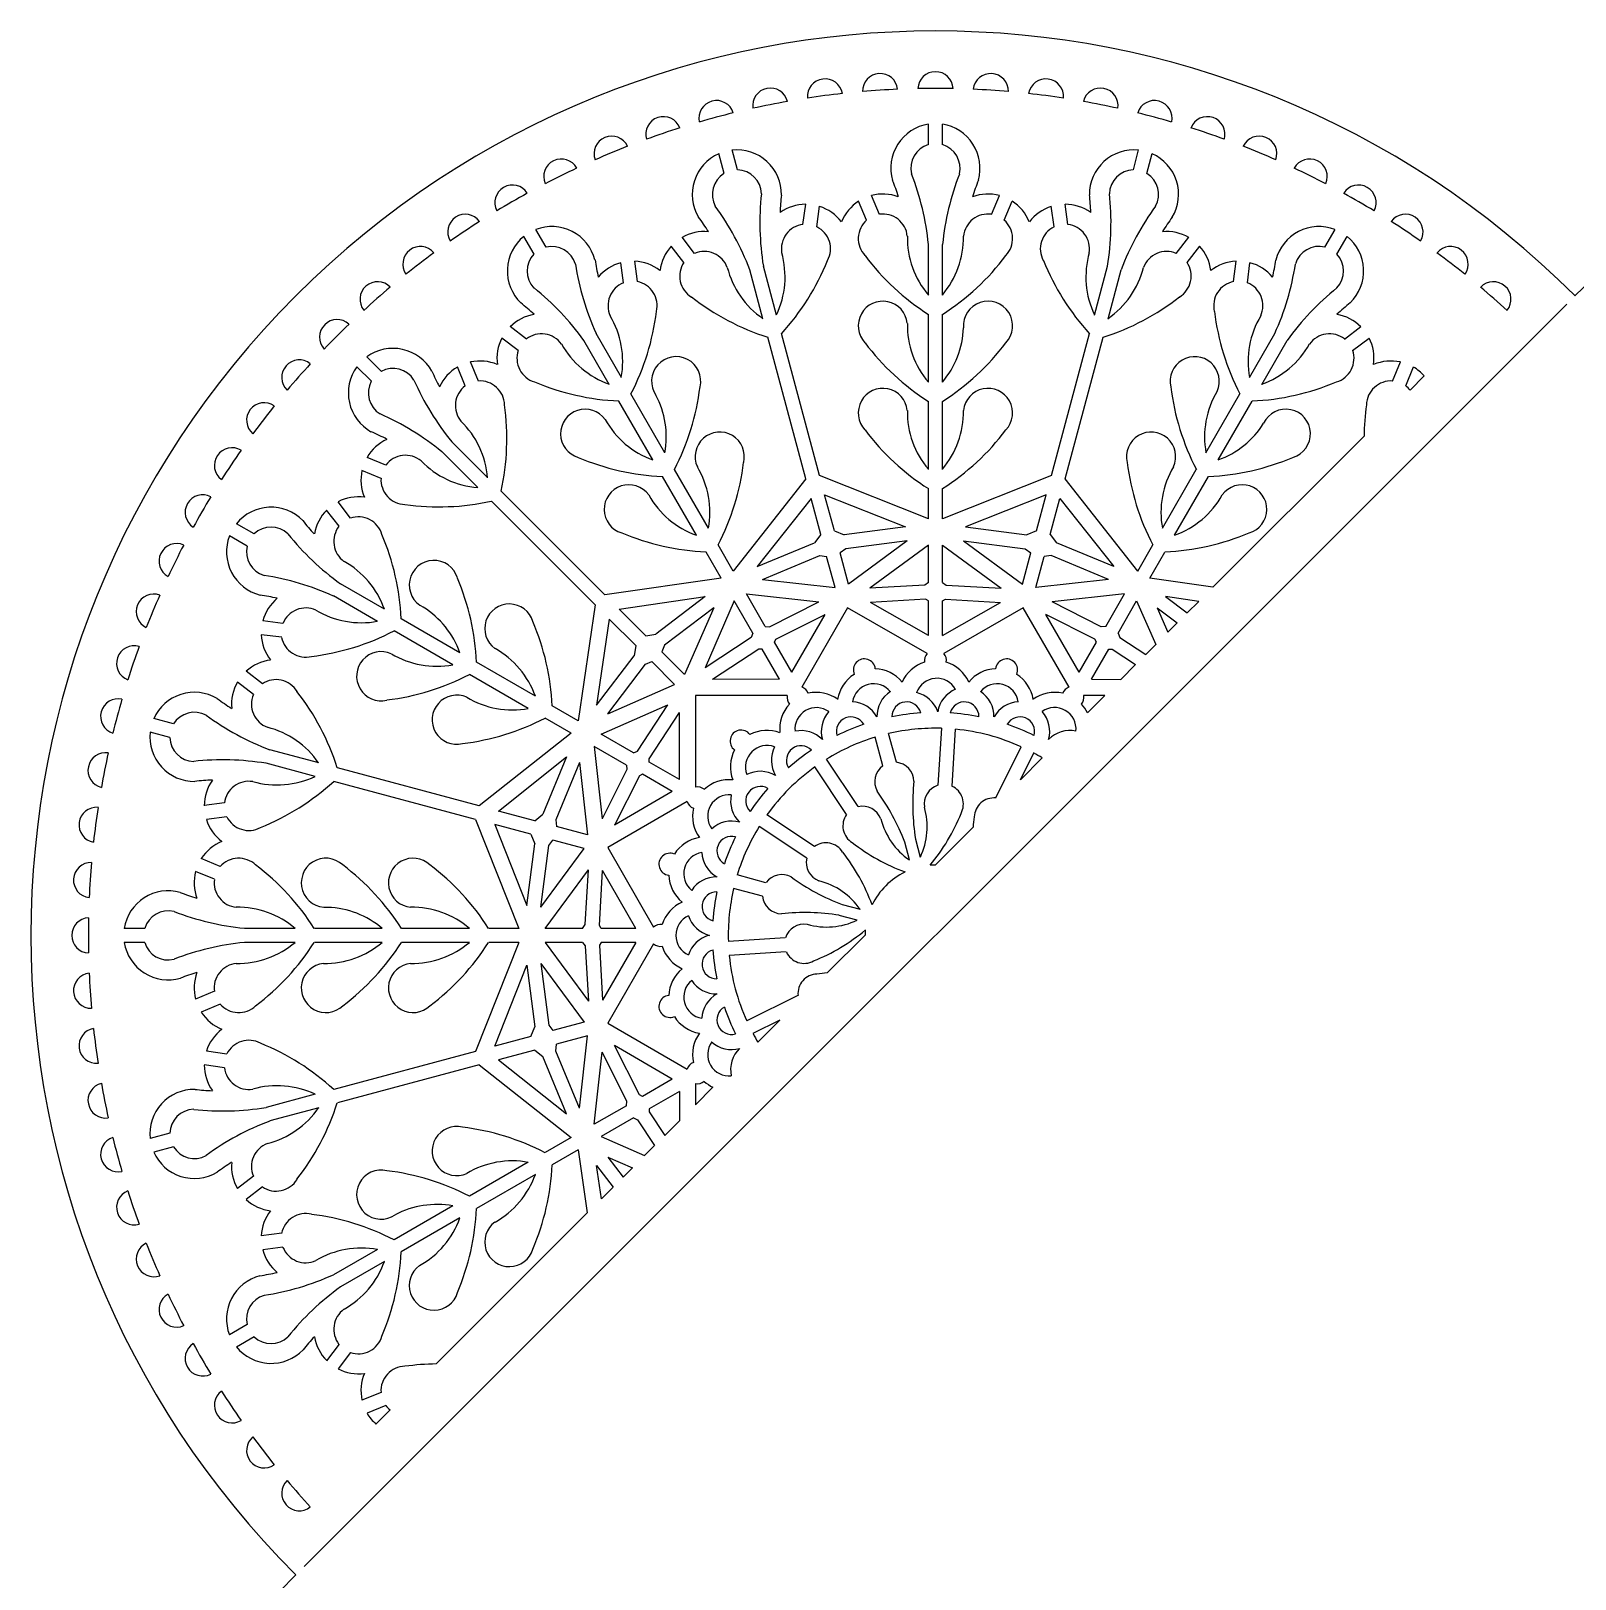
# Model space of a CAD drawing. Extents: x 62 to 309, y -3 to 245.
# Drawn here: x 62 to 185.7, y 120.6 to 244.6 of the extents above; entities that cross this region are included whole.
import ezdxf

# ---------------------------------------------------------------- set-up
doc = ezdxf.new("R2010")
doc.units = 0
doc.layers.get('0').update_dxf_attribs({"linetype": 'CONTINUOUS'})

msp = doc.modelspace()

# ---------------------------------------------------------------- linework, layer by layer
for p, q in [((133.9, 235.51), (133.9, 237.15)), ((135.02, 235.51), (135.02, 237.15)), ((117.53, 233.21), (117.11, 234.8)), ((118.62, 233.5), (118.19, 235.09)), ((150.31, 233.5), (150.73, 235.09)), ((151.39, 233.21), (151.82, 234.8)), ((123.85, 229.13), (124.08, 230.75)), ((128.95, 229.46), (128.31, 230.99)), ((129.98, 229.93), (129.34, 231.44)), ((138.95, 229.93), (139.58, 231.44)), ((139.97, 229.46), (140.61, 230.99)), ((145.07, 229.13), (144.85, 230.75)), ((124.96, 228.94), (125.19, 230.58)), ((143.96, 228.94), (143.74, 230.58)), ((102.32, 226.75), (101.5, 228.17)), ((103.29, 227.31), (102.47, 228.73)), ((165.64, 227.31), (166.46, 228.73)), ((166.61, 226.75), (167.43, 228.17)), ((114.32, 226.09), (113.3, 227.39)), ((115.18, 226.8), (114.18, 228.1)), ((133.9, 223.47), (133.9, 227.53)), ((135.02, 223.47), (135.02, 227.53)), ((153.74, 226.8), (154.75, 228.1)), ((154.61, 226.09), (155.62, 227.39)), ((109.48, 224.44), (109.27, 226.06)), ((110.6, 224.55), (110.39, 226.19)), ((121.73, 221.87), (120.68, 225.79)), ((147.19, 221.87), (148.24, 225.79)), ((158.33, 224.55), (158.53, 226.19)), ((159.45, 224.44), (159.65, 226.06)), ((120.65, 221.58), (119.6, 225.5)), ((148.28, 221.58), (149.33, 225.5)), ((83.92, 121.65), (185.01, 222.74)), ((133.9, 216.49), (133.9, 221.93)), ((135.02, 216.49), (135.02, 221.93)), ((101.71, 219.95), (100.4, 220.94)), ((167.22, 219.95), (168.52, 220.94)), ((101.06, 219.04), (99.74, 220.03)), ((108.34, 216.32), (106.31, 219.83)), ((109.31, 216.88), (107.28, 220.4)), ((124.09, 208.74), (121.05, 220.09)), ((125.17, 209.03), (122.13, 220.38)), ((143.75, 209.03), (146.79, 220.38)), ((144.84, 208.74), (147.88, 220.09)), ((159.61, 216.88), (161.64, 220.4)), ((160.59, 216.32), (162.62, 219.84)), ((167.87, 219.04), (169.19, 220.03)), ((90.09, 217.36), (88.92, 218.52)), ((89.29, 216.57), (88.13, 217.73)), ((96.81, 216.19), (96.19, 217.71)), ((97.86, 216.58), (97.24, 218.12)), ((171.06, 216.58), (171.69, 218.12)), ((172.12, 216.19), (172.74, 217.71)), ((172.47, 215.85), (173.61, 216.99)), ((111.83, 210.27), (109.11, 214.98)), ((112.8, 210.84), (110.08, 215.55)), ((133.9, 209.51), (133.9, 214.95)), ((135.02, 209.51), (135.02, 214.95)), ((156.12, 210.84), (158.84, 215.55)), ((157.1, 210.27), (159.82, 214.98)), ((156.68, 200.07), (168.78, 212.16)), ((97.81, 208.05), (94.93, 210.93)), ((98.6, 208.85), (95.73, 211.72)), ((90.46, 209.85), (88.95, 210.47)), ((90.07, 208.79), (88.54, 209.42)), ((115.32, 204.23), (112.6, 208.94)), ((116.29, 204.79), (113.57, 209.5)), ((124.09, 208.74), (118.26, 201.37)), ((133.9, 205.56), (125.17, 209.03)), ((143.75, 209.03), (135.02, 205.56)), ((150.66, 201.37), (144.84, 208.74)), ((152.63, 204.79), (155.35, 209.5)), ((153.61, 204.23), (156.33, 208.94)), ((108, 199.45), (99.69, 207.76)), ((124.5, 207.19), (120.18, 201.72)), ((125.28, 204.29), (124.5, 207.19)), ((126.37, 204.58), (125.59, 207.48)), ((125.59, 207.48), (132.07, 204.91)), ((133.9, 205.56), (133.9, 207.97)), ((135.02, 205.56), (135.02, 207.97)), ((143.34, 207.48), (136.86, 204.91)), ((142.56, 204.58), (143.34, 207.48)), ((143.65, 204.29), (144.42, 207.19)), ((144.42, 207.19), (148.75, 201.72)), ((86.7, 204.95), (85.71, 206.25)), ((87.62, 205.6), (86.62, 206.92)), ((107.2, 198.66), (98.9, 206.96)), ((79.91, 204.34), (78.48, 205.16)), ((126.37, 204.58), (127.14, 204.27)), ((132.07, 204.91), (127.14, 204.27)), ((136.86, 204.91), (141.79, 204.27)), ((142.56, 204.58), (141.79, 204.27)), ((79.35, 203.37), (77.92, 204.19)), ((118.26, 201.37), (117.06, 203.46)), ((120.18, 201.72), (124.77, 203.64)), ((125.28, 204.29), (124.77, 203.64)), ((132.21, 203.79), (127.28, 203.16)), ((132.21, 203.79), (127.5, 200.33)), ((133.9, 203.44), (129.2, 199.99)), ((133.9, 200.45), (133.9, 203.44)), ((135.02, 200.45), (135.02, 203.44)), ((135.02, 203.44), (139.72, 199.99)), ((136.71, 203.79), (141.42, 200.33)), ((136.71, 203.79), (141.65, 203.16)), ((143.65, 204.29), (144.16, 203.64)), ((148.75, 201.72), (144.16, 203.64)), ((150.66, 201.37), (151.86, 203.46)), ((117.29, 200.81), (116.09, 202.89)), ((120.61, 200.68), (125.2, 202.6)), ((125.2, 202.6), (125.75, 202.54)), ((126.42, 200.04), (125.75, 202.54)), ((127.28, 203.16), (126.83, 202.83)), ((127.5, 200.33), (126.83, 202.83)), ((141.42, 200.33), (142.09, 202.83)), ((141.65, 203.16), (142.09, 202.83)), ((142.51, 200.04), (143.18, 202.54)), ((143.73, 202.6), (143.18, 202.54)), ((148.31, 200.68), (143.73, 202.6)), ((151.63, 200.81), (152.84, 202.89)), ((90.34, 198.32), (86.82, 200.35)), ((117.29, 200.81), (108, 199.45)), ((120.61, 200.68), (126.42, 200.04)), ((133.61, 200.23), (129.2, 199.99)), ((133.9, 200.45), (133.61, 200.23)), ((135.02, 200.45), (135.32, 200.23)), ((135.32, 200.23), (139.72, 199.99)), ((148.31, 200.68), (142.51, 200.04)), ((156.68, 200.07), (151.63, 200.81)), ((89.77, 197.34), (86.26, 199.37)), ((107.2, 198.66), (105.84, 189.36)), ((109.13, 198.32), (116.03, 199.33)), ((116.03, 199.33), (112.08, 196.31)), ((116.71, 198.43), (112.76, 195.42)), ((116.71, 198.43), (114.37, 193.08)), ((118.35, 198.97), (116.01, 193.63)), ((119.85, 196.38), (118.35, 198.97)), ((120.82, 196.94), (119.33, 199.53)), ((119.33, 199.53), (125.12, 198.89)), ((121.18, 196.9), (125.12, 198.89)), ((127.43, 198.43), (123.75, 192.08)), ((133.79, 194.77), (127.43, 198.43)), ((133.67, 199.11), (129.26, 198.86)), ((133.9, 196.2), (129.26, 198.86)), ((133.9, 198.98), (133.67, 199.11)), ((133.9, 196.2), (133.9, 198.98)), ((135.02, 198.98), (135.26, 199.11)), ((135.02, 196.2), (135.02, 198.98)), ((135.02, 196.2), (139.66, 198.86)), ((141.49, 198.43), (135.13, 194.77)), ((135.26, 199.11), (139.66, 198.86)), ((145.17, 192.08), (141.49, 198.43)), ((149.6, 199.53), (143.8, 198.89)), ((147.74, 196.9), (143.8, 198.89)), ((148.1, 196.94), (149.6, 199.53)), ((149.08, 196.38), (150.57, 198.97)), ((150.57, 198.97), (152.1, 195.49)), ((152.21, 198.43), (153.08, 196.46)), ((152.21, 198.43), (153.82, 197.21)), ((155.55, 198.94), (152.89, 199.33)), ((152.89, 199.33), (154.62, 198.01)), ((154.62, 198.01), (155.55, 198.94)), ((82.21, 197.18), (80.59, 197.38)), ((96.38, 194.83), (91.67, 197.55)), ((108.34, 197.52), (107.33, 190.62)), ((110.46, 195.4), (108.34, 197.52)), ((111.26, 196.19), (109.13, 198.32)), ((121.69, 195.9), (125.63, 197.89)), ((122.95, 193.26), (125.63, 197.89)), ((145.98, 193.26), (143.3, 197.89)), ((147.23, 195.9), (143.3, 197.89)), ((153.08, 196.46), (153.82, 197.21)), ((82.11, 196.06), (80.47, 196.26)), ((95.82, 193.85), (91.11, 196.57)), ((111.26, 196.19), (112.08, 196.31)), ((119.7, 196.05), (116.01, 193.63)), ((119.85, 196.38), (119.7, 196.05)), ((120.82, 196.94), (121.18, 196.9)), ((121.56, 195.67), (121.69, 195.9)), ((147.37, 195.67), (147.23, 195.9)), ((148.1, 196.94), (147.74, 196.9)), ((149.08, 196.38), (149.22, 196.05)), ((149.22, 196.05), (151.3, 194.69)), ((110.46, 195.4), (110.34, 194.58)), ((112.76, 195.42), (112.54, 194.91)), ((114.37, 193.08), (112.54, 194.91)), ((120.32, 195.11), (116.62, 192.69)), ((120.58, 195.11), (120.32, 195.11)), ((121.97, 192.7), (120.58, 195.11)), ((122.95, 193.26), (121.56, 195.67)), ((145.98, 193.26), (147.37, 195.67)), ((146.95, 192.7), (148.34, 195.11)), ((148.34, 195.11), (148.61, 195.11)), ((148.61, 195.11), (150.49, 193.88)), ((151.3, 194.69), (152.1, 195.49)), ((102.43, 191.34), (97.72, 194.06)), ((107.33, 190.62), (110.34, 194.58)), ((108.22, 189.94), (111.24, 193.9)), ((111.24, 193.9), (111.74, 194.12)), ((113.57, 192.29), (111.74, 194.12)), ((149.31, 192.69), (150.49, 193.88)), ((79.85, 191.47), (78.56, 192.47)), ((80.57, 192.34), (79.26, 193.35)), ((101.86, 190.36), (97.15, 193.08)), ((108.22, 189.94), (113.57, 192.29)), ((121.97, 192.7), (116.62, 192.69)), ((146.95, 192.7), (149.31, 192.69)), ((115.25, 191.4), (115.24, 184.06)), ((122.59, 191.41), (115.25, 191.4)), ((148.03, 191.41), (146.33, 191.41)), ((146.63, 190.01), (148.03, 191.41)), ((105.84, 189.36), (103.76, 190.57)), ((107.68, 188.3), (113.02, 190.65)), ((110.61, 186.95), (113.02, 190.65)), ((111.55, 186.34), (113.96, 190.03)), ((113.96, 184.68), (113.96, 190.03)), ((73.16, 188.04), (71.57, 188.46)), ((73.45, 189.12), (71.86, 189.55)), ((105.28, 188.39), (103.2, 189.59)), ((134.67, 184.21), (134.96, 188.78)), ((135.79, 184.14), (136.08, 188.71)), ((105.28, 188.39), (97.92, 182.57)), ((109.71, 185.83), (107.12, 187.33)), ((107.12, 187.33), (107.76, 181.53)), ((110.27, 186.81), (107.68, 188.3)), ((130.24, 185.76), (129.63, 188.06)), ((131.33, 186.05), (130.71, 188.36)), ((139.29, 183.2), (141.32, 187.3)), ((84.79, 184.92), (80.86, 185.97)), ((85.08, 186.01), (81.16, 187.06)), ((99.46, 182.15), (104.93, 186.48)), ((104.93, 186.48), (103.02, 181.89)), ((105.97, 186.04), (104.05, 181.45)), ((105.97, 186.04), (106.61, 180.24)), ((110.27, 186.81), (110.61, 186.95)), ((111.55, 186.07), (111.55, 186.34)), ((113.96, 184.68), (111.55, 186.07)), ((128.28, 182.5), (125.74, 186.31)), ((141.26, 184.64), (142.33, 186.8)), ((141.26, 184.64), (143.02, 186.41)), ((97.92, 182.57), (86.57, 185.61)), ((109.75, 185.47), (107.76, 181.53)), ((110.76, 184.96), (108.77, 181.02)), ((109.71, 185.83), (109.75, 185.47)), ((110.99, 185.1), (110.76, 184.96)), ((113.39, 183.71), (110.99, 185.1)), ((127.34, 181.87), (124.8, 185.68)), ((97.62, 181.48), (86.28, 184.52)), ((113.39, 183.71), (108.77, 181.02)), ((77.53, 182.8), (75.91, 182.58)), ((114.57, 182.9), (108.22, 179.22)), ((77.72, 181.69), (76.08, 181.47)), ((97.62, 181.48), (101.09, 172.75)), ((102.07, 180.29), (99.17, 181.07)), ((99.17, 181.07), (101.75, 174.59)), ((102.37, 181.37), (99.46, 182.15)), ((102.37, 181.37), (103.02, 181.89)), ((104.05, 181.45), (104.11, 180.91)), ((124.78, 179.31), (120.97, 181.85)), ((102.07, 180.29), (102.38, 179.52)), ((103.5, 179.38), (103.82, 179.82)), ((106.32, 179.15), (103.82, 179.82)), ((106.61, 180.24), (104.11, 180.91)), ((124.16, 178.38), (120.35, 180.91)), ((132.86, 179.9), (133.25, 178.46)), ((134.44, 177.82), (137.47, 180.86)), ((101.75, 174.59), (102.38, 179.52)), ((102.86, 174.44), (103.5, 179.38)), ((102.86, 174.44), (106.32, 179.15)), ((108.22, 179.22), (111.88, 172.86)), ((132.38, 178.23), (132, 179.66)), ((76.72, 176.68), (75.21, 177.31)), ((77.19, 177.7), (75.67, 178.34)), ((103.22, 172.75), (106.67, 177.45)), ((106.42, 173.05), (106.67, 177.45)), ((107.55, 172.99), (107.79, 177.39)), ((110.46, 172.75), (107.79, 177.39)), ((120.89, 176.41), (118.59, 177.03)), ((120.6, 175.32), (118.3, 175.94)), ((128.19, 173.41), (126.76, 173.79)), ((126.99, 174.66), (128.42, 174.28)), ((71.14, 172.75), (69.5, 172.75)), ((83.18, 172.75), (79.12, 172.75)), ((90.16, 172.75), (84.73, 172.75)), ((97.14, 172.75), (91.71, 172.75)), ((101.09, 172.75), (98.69, 172.75)), ((106.21, 172.75), (103.22, 172.75)), ((106.21, 172.75), (106.42, 173.05)), ((107.68, 172.75), (107.55, 172.99)), ((110.46, 172.75), (107.68, 172.75)), ((71.14, 171.63), (69.5, 171.63)), ((83.18, 171.63), (79.13, 171.63)), ((90.16, 171.63), (84.73, 171.63)), ((97.14, 171.63), (91.71, 171.63)), ((101.09, 171.63), (97.62, 162.9)), ((101.09, 171.63), (98.69, 171.63)), ((106.21, 171.63), (103.22, 171.63)), ((103.22, 171.63), (106.67, 166.93)), ((106.21, 171.63), (106.42, 171.34)), ((106.42, 171.34), (106.67, 166.93)), ((107.68, 171.63), (107.55, 171.4)), ((107.55, 171.4), (107.79, 166.99)), ((110.46, 171.63), (107.68, 171.63)), ((110.46, 171.63), (107.79, 166.99)), ((111.88, 171.52), (108.22, 165.16)), ((122.44, 171.99), (117.88, 171.7)), ((125.8, 169.18), (128.83, 172.22)), ((102.86, 169.94), (106.32, 165.23)), ((102.86, 169.94), (103.5, 165.01)), ((122.52, 170.87), (117.95, 170.57)), ((99.17, 163.32), (101.75, 169.8)), ((101.75, 169.8), (102.38, 164.87)), ((76.72, 167.71), (75.21, 167.07)), ((77.19, 166.68), (75.67, 166.04)), ((123.45, 167.37), (119.35, 165.34)), ((103.5, 165.01), (103.82, 164.56)), ((106.32, 165.23), (103.82, 164.56)), ((108.22, 165.16), (114.57, 161.48)), ((122.01, 165.4), (119.85, 164.33)), ((120.25, 163.63), (122.01, 165.4)), ((102.07, 164.1), (99.17, 163.32)), ((102.07, 164.1), (102.38, 164.87)), ((106.61, 164.15), (104.11, 163.48)), ((105.97, 158.34), (106.61, 164.15)), ((77.72, 162.69), (76.08, 162.92)), ((97.62, 162.9), (86.28, 159.86)), ((102.37, 163.01), (99.46, 162.23)), ((102.37, 163.01), (103.02, 162.5)), ((104.93, 157.91), (103.02, 162.5)), ((104.05, 162.93), (104.11, 163.48)), ((105.97, 158.34), (104.05, 162.93)), ((107.12, 157.06), (107.76, 162.85)), ((109.75, 158.91), (107.76, 162.85)), ((113.39, 160.68), (108.77, 163.36)), ((110.76, 159.42), (108.77, 163.36)), ((77.53, 161.58), (75.91, 161.81)), ((97.92, 161.82), (86.57, 158.78)), ((97.92, 161.82), (105.28, 155.99)), ((99.46, 162.23), (104.93, 157.91)), ((113.39, 160.68), (110.99, 159.29)), ((115.24, 160.32), (115.24, 158.63)), ((115.24, 158.63), (116.64, 160.03)), ((84.79, 159.46), (80.87, 158.41)), ((109.71, 158.55), (109.75, 158.91)), ((110.99, 159.29), (110.76, 159.42)), ((113.96, 159.7), (111.55, 158.31)), ((113.96, 159.7), (113.96, 157.35)), ((85.08, 158.38), (81.15, 157.33)), ((109.71, 158.55), (107.12, 157.06)), ((110.27, 157.58), (107.68, 156.08)), ((110.27, 157.58), (110.61, 157.43)), ((111.55, 158.31), (111.55, 158.05)), ((111.55, 158.05), (112.78, 156.17)), ((73.16, 156.35), (71.57, 155.92)), ((110.61, 157.43), (111.97, 155.35)), ((112.78, 156.17), (113.96, 157.35)), ((73.45, 155.26), (71.86, 154.84)), ((105.28, 155.99), (103.2, 154.79)), ((105.84, 155.02), (103.76, 153.82)), ((105.84, 155.02), (106.58, 149.97)), ((107.68, 156.08), (111.17, 154.55)), ((111.17, 154.55), (111.97, 155.35)), ((101.86, 154.02), (97.15, 151.3)), ((107.72, 151.1), (107.33, 153.76)), ((107.33, 153.76), (108.65, 152.03)), ((108.22, 154.44), (110.19, 153.58)), ((108.22, 154.44), (109.45, 152.83)), ((79.85, 152.91), (78.56, 151.91)), ((102.43, 153.05), (97.72, 150.33)), ((109.45, 152.83), (110.19, 153.58)), ((80.57, 152.05), (79.26, 151.03)), ((107.72, 151.1), (108.65, 152.03)), ((95.82, 150.53), (91.11, 147.81)), ((96.38, 149.56), (91.67, 146.84)), ((94.49, 137.88), (106.58, 149.97)), ((82.11, 148.33), (80.47, 148.12)), ((82.21, 147.21), (80.59, 147)), ((89.77, 147.04), (86.25, 145.01)), ((90.34, 146.07), (86.82, 144.04)), ((79.35, 141.02), (77.92, 140.2)), ((79.91, 140.05), (78.48, 139.22)), ((86.7, 139.44), (85.71, 138.13)), ((87.62, 138.79), (86.62, 137.47)), ((90.07, 135.59), (88.54, 134.97)), ((90.46, 134.54), (88.95, 133.92)), ((89.66, 133.05), (90.8, 134.19))]:
    msp.add_line(p, q)
for centre, radius, start, end in [((134.46, 172.19), 72.43, 45, 225), ((236.89, 172.19), 72.43, 315, 135), ((125.62, 239.37), 1.41, 10.1644, 184.8356), ((130.03, 239.8), 1.41, 6.4144, 181.0856), ((134.46, 239.95), 1.41, 2.6644, 177.3356), ((138.89, 239.8), 1.41, 358.9144, 173.5856), ((143.31, 239.37), 1.41, 355.1644, 169.8356), ((121.24, 238.64), 1.41, 13.9144, 188.5856), ((134.46, 172.19), 67.83, 96.3083, 98.6917), ((134.46, 172.19), 67.83, 92.5583, 94.9417), ((134.46, 172.19), 67.83, 88.8083, 91.1917), ((134.46, 172.19), 67.83, 85.0583, 87.4417), ((134.46, 172.19), 67.83, 81.3083, 83.6917), ((147.68, 238.64), 1.41, 351.4144, 166.0856), ((116.93, 237.64), 1.41, 17.6644, 192.3356), ((134.46, 172.19), 67.83, 103.8083, 106.1917), ((134.46, 172.19), 67.83, 100.0583, 102.4417), ((134.46, 172.19), 67.83, 77.5583, 79.9417), ((152, 237.64), 1.41, 347.6644, 162.3356), ((134.46, 172.19), 67.83, 73.8083, 76.1917), ((112.68, 236.35), 1.41, 21.4144, 196.0856), ((134.46, 172.19), 67.83, 107.5583, 109.9417), ((134.46, 233.63), 3.57, 99.0585, 195.8186), ((134.46, 233.63), 3.57, 344.5044, 80.9415), ((156.24, 236.35), 1.41, 343.9144, 158.5856), ((134.46, 172.19), 67.83, 70.0583, 72.4417), ((108.53, 234.79), 1.41, 25.1644, 199.8356), ((160.39, 234.79), 1.41, 340.1644, 154.8356), ((104.5, 232.96), 1.41, 28.9144, 203.5856), ((134.46, 172.19), 67.83, 111.3083, 113.6917), ((118.56, 231.53), 3.57, 114.0585, 210.4956), ((118.56, 231.53), 3.57, 359.1814, 95.9415), ((134.46, 233.63), 1.97, 106.5358, 193.4459), ((134.46, 233.63), 1.97, 346.5321, 73.3955), ((150.36, 231.53), 3.57, 84.0585, 180.4956), ((150.36, 231.53), 3.57, 329.1814, 65.9415), ((134.46, 172.19), 67.83, 66.3083, 68.6917), ((164.43, 232.96), 1.41, 336.4144, 151.0856), ((134.46, 172.19), 67.83, 115.0583, 117.4417), ((118.56, 231.53), 1.97, 121.6045, 208.4679), ((118.56, 231.53), 1.97, 1.5541, 88.4642), ((112.45, 225.37), 21.56, 5.749, 21.2083), ((156.48, 225.37), 21.56, 158.8104, 174.2539), ((150.36, 231.53), 1.97, 91.6045, 178.4679), ((150.36, 231.53), 1.97, 331.5541, 58.4642), ((134.46, 172.19), 67.83, 62.5583, 64.9417), ((100.59, 230.87), 1.41, 32.6644, 207.3356), ((112.45, 225.37), 19.96, 17.4053, 21.4069), ((156.48, 225.37), 19.96, 158.5512, 162.6144), ((168.34, 230.87), 1.41, 332.6644, 147.3356), ((134.46, 172.19), 67.83, 118.8083, 121.1917), ((141.96, 229.25), 21.56, 173.7917, 189.251), ((141.96, 229.25), 19.96, 173.5931, 177.5947), ((124.09, 227.17), 3.57, 90.2387, 125.2709), ((130.25, 227.99), 3.57, 122.8698, 157.8785), ((130.25, 227.99), 3.57, 69.7291, 104.7613), ((138.67, 227.99), 3.57, 75.255, 110.3041), ((138.67, 227.99), 3.57, 22.1215, 57.1464), ((144.83, 227.17), 3.57, 54.6959, 89.745), ((126.96, 229.26), 19.96, 2.3856, 6.4488), ((126.96, 229.26), 21.56, 350.7461, 6.1896), ((134.46, 172.19), 67.83, 58.8083, 61.1917), ((96.82, 228.53), 1.41, 36.4144, 211.0856), ((134.46, 172.19), 67.83, 122.5583, 124.9417), ((99.43, 217.86), 19.96, 32.3856, 36.4488), ((99.43, 217.86), 21.56, 20.7461, 36.1896), ((124.09, 227.17), 3.57, 37.1215, 72.1464), ((130.25, 227.99), 1.97, 131.2585, 223.4011), ((130.25, 227.99), 1.97, 5.7311, 98.0215), ((138.67, 227.99), 1.97, 81.9772, 174.2689), ((138.67, 227.99), 1.97, 316.5989, 48.7395), ((144.83, 227.17), 3.57, 107.8698, 142.8785), ((169.49, 217.86), 21.56, 143.7917, 159.251), ((169.49, 217.86), 19.96, 143.5931, 147.5947), ((172.1, 228.53), 1.41, 328.9144, 143.5856), ((134.46, 172.19), 67.83, 55.0583, 57.4417), ((103.75, 225.4), 3.57, 129.0585, 225.8186), ((103.74, 225.39), 3.57, 14.5044, 110.9415), ((115.95, 224.99), 3.57, 84.6959, 119.745), ((124.09, 227.17), 1.97, 96.9785, 189.2689), ((124.09, 227.17), 1.97, 331.5989, 63.7395), ((139.32, 228.08), 7.11, 179.1621, 220.3642), ((129.6, 228.08), 7.11, 319.6358, 0.8379), ((144.83, 227.17), 1.97, 116.2585, 208.4011), ((144.83, 227.17), 1.97, 350.7311, 83.0228), ((152.97, 224.99), 3.57, 60.2387, 95.2709), ((165.18, 225.39), 3.57, 69.0585, 165.8186), ((165.18, 225.4), 3.57, 314.5044, 50.9415), ((93.22, 225.95), 1.41, 40.1644, 214.8356), ((103.74, 225.39), 1.97, 16.5321, 103.3955), ((115.95, 224.99), 3.57, 137.8698, 172.8785), ((115.95, 224.99), 1.97, 20.7311, 113.0228), ((152.97, 224.99), 1.97, 66.9785, 159.2689), ((152.97, 224.99), 3.57, 7.1215, 42.1464), ((165.18, 225.4), 1.97, 76.5358, 163.4459), ((175.71, 225.95), 1.41, 325.1644, 139.8356), ((134.46, 172.19), 67.83, 126.3083, 128.6917), ((103.74, 225.39), 1.97, 136.5358, 223.4459), ((126.94, 229.26), 21.56, 188.8104, 204.2539), ((126.94, 229.26), 19.96, 188.5512, 192.6144), ((110.21, 222.62), 3.57, 105.255, 140.3041), ((110.21, 222.62), 3.57, 52.1215, 87.1464), ((115.95, 224.99), 1.97, 146.2585, 238.4011), ((124.69, 227.43), 7.11, 194.1621, 235.3642), ((115.31, 224.92), 7.11, 334.6358, 15.8379), ((107.81, 233.48), 19.41, 317.5413, 338.0839), ((144.34, 238.29), 19.41, 216.9161, 237.4587), ((124.58, 238.29), 19.41, 302.5413, 323.0839), ((161.12, 233.48), 19.41, 201.9161, 222.4587), ((153.62, 224.92), 7.11, 164.1621, 205.3642), ((144.23, 227.43), 7.11, 304.6358, 345.8379), ((152.97, 224.99), 1.97, 301.5989, 33.7395), ((158.71, 222.62), 3.57, 92.8698, 127.8785), ((158.71, 222.62), 3.57, 39.7291, 74.7613), ((141.98, 229.25), 19.96, 347.4053, 351.4069), ((141.98, 229.25), 21.56, 335.749, 351.2083), ((165.18, 225.4), 1.97, 316.5321, 43.3955), ((134.46, 172.19), 67.83, 51.3083, 53.6917), ((89.79, 223.13), 1.41, 43.9144, 218.5856), ((110.21, 222.62), 1.97, 111.9772, 204.2689), ((110.21, 222.62), 1.97, 346.5989, 78.7395), ((158.71, 222.62), 1.97, 101.2585, 193.4011), ((158.71, 222.62), 1.97, 335.7311, 68.0215), ((179.14, 223.13), 1.41, 321.4144, 136.0856), ((134.46, 172.19), 67.83, 130.0583, 132.4417), ((88.81, 207.24), 21.56, 35.749, 51.2083), ((126.9, 238.6), 19.41, 231.9161, 252.4587), ((142.03, 238.6), 19.41, 287.5413, 308.0839), ((180.12, 207.24), 21.56, 128.8104, 144.2539), ((134.46, 172.19), 67.83, 47.5583, 49.9417), ((102.92, 218.4), 3.57, 99.7291, 134.7613), ((88.81, 207.24), 19.96, 47.4053, 51.4069), ((92.85, 224.5), 19.41, 332.5413, 353.0839), ((130.25, 221.01), 1.97, 5.7311, 223.4011), ((138.67, 221.01), 1.97, 316.5989, 184.5638), ((176.07, 224.5), 19.41, 186.9161, 207.4587), ((180.12, 207.24), 19.96, 128.5512, 132.6144), ((166.01, 218.4), 3.57, 45.255, 80.3041), ((86.55, 220.1), 1.41, 47.6644, 222.3356), ((134.46, 172.19), 67.83, 133.8083, 136.1917), ((102.31, 218.16), 7.11, 349.6358, 30.8379), ((139.32, 221.1), 7.11, 179.1621, 220.3642), ((129.6, 221.1), 7.11, 319.6358, 357.9948), ((166.61, 218.16), 7.11, 149.1621, 190.3642), ((102.92, 218.4), 3.57, 152.8698, 187.8785), ((102.92, 218.4), 1.97, 35.7311, 128.0215), ((110.73, 223.02), 7.11, 209.1621, 250.3642), ((144.34, 231.31), 19.41, 216.9161, 237.4587), ((124.58, 231.31), 19.41, 302.5413, 323.0839), ((158.2, 223.02), 7.11, 289.6358, 330.8379), ((166.01, 218.4), 1.97, 51.9772, 144.2689), ((166.01, 218.4), 3.57, 352.1215, 27.1464), ((83.52, 216.87), 1.41, 51.4144, 226.0856), ((91.02, 215.63), 3.57, 29.1814, 125.9415), ((102.92, 218.4), 1.97, 161.2585, 253.4011), ((113.7, 216.57), 1.97, 346.5989, 214.5638), ((155.22, 216.57), 1.97, 335.7311, 193.4011), ((166.01, 218.4), 1.97, 286.5989, 18.7395), ((134.46, 172.19), 67.83, 137.5583, 139.9417), ((91.02, 215.63), 3.57, 144.0585, 240.4956), ((91.02, 215.63), 1.97, 31.5541, 118.4642), ((112.43, 225.36), 19.96, 203.5931, 207.5947), ((97.99, 214.62), 3.57, 120.2387, 155.2709), ((97.99, 214.62), 3.57, 67.1215, 102.1464), ((170.94, 214.62), 3.57, 77.8698, 112.8785), ((170.94, 214.62), 3.57, 41.5977, 59.745), ((91.02, 215.63), 1.97, 151.6045, 238.4679), ((112.43, 225.36), 21.56, 203.7917, 219.251), ((97.99, 214.62), 1.97, 126.9785, 219.2689), ((97.99, 214.62), 1.97, 1.5989, 93.7395), ((109.97, 234.38), 19.41, 246.9161, 267.4587), ((96.34, 218.45), 19.41, 332.5413, 353.0839), ((130.25, 214.03), 1.97, 5.7311, 223.4011), ((138.67, 214.03), 1.97, 316.5989, 174.2689), ((172.58, 218.45), 19.41, 186.9161, 207.4587), ((163.12, 212.12), 7.11, 149.1621, 190.3642), ((158.96, 234.38), 19.41, 272.5413, 293.0839), ((170.94, 214.62), 1.97, 86.2585, 178.4011), ((170.94, 214.62), 1.97, 38.8105, 53.0228), ((80.71, 213.44), 1.41, 55.1644, 229.8356), ((134.46, 172.19), 67.83, 141.3083, 143.6917), ((80.73, 211.95), 19.41, 347.5413, 8.0839), ((105.8, 212.12), 7.11, 349.6358, 27.9948), ((188.19, 211.95), 19.41, 171.9161, 179.3584), ((81.29, 194.23), 21.56, 50.7461, 66.1896), ((91.51, 208.27), 7.11, 4.6358, 45.8379), ((106.41, 212.36), 1.97, 35.7311, 253.4011), ((114.22, 216.97), 7.11, 209.1621, 250.3642), ((139.32, 214.12), 7.11, 179.1621, 220.3642), ((129.6, 214.12), 7.11, 319.6358, 0.8379), ((162.52, 212.36), 1.97, 286.5989, 154.5638), ((81.29, 194.23), 19.96, 62.3856, 66.4488), ((117.19, 210.53), 1.97, 346.5989, 204.2689), ((144.34, 224.33), 19.41, 216.9161, 237.4587), ((124.58, 224.33), 19.41, 302.5413, 323.0839), ((151.73, 210.53), 1.97, 335.7311, 193.4011), ((154.71, 216.97), 7.11, 289.6358, 327.9948), ((78.13, 209.83), 1.41, 58.9144, 233.5856), ((134.46, 172.19), 67.83, 145.0583, 147.4417), ((92.03, 208.67), 3.57, 114.6959, 149.745), ((92.03, 208.67), 1.97, 50.7311, 143.0228), ((98.38, 215.14), 7.11, 224.1621, 265.3642), ((113.46, 228.33), 19.41, 246.9161, 267.4587), ((109.29, 206.07), 7.11, 349.6358, 30.8379), ((99.83, 212.41), 19.41, 332.5413, 353.0839), ((169.09, 212.41), 19.41, 186.9161, 207.4587), ((159.63, 206.07), 7.11, 149.1621, 190.3642), ((155.47, 228.33), 19.41, 272.5413, 293.0839), ((92.03, 208.67), 3.57, 167.8698, 202.8785), ((92.03, 208.67), 1.97, 176.2585, 268.4011), ((75.79, 206.07), 1.41, 62.6644, 237.3356), ((134.46, 172.19), 67.83, 148.8083, 151.1917), ((88.25, 203.74), 3.57, 82.1215, 117.1464), ((109.9, 206.31), 1.97, 35.7311, 253.4011), ((117.71, 210.93), 7.11, 209.1621, 250.3642), ((151.22, 210.93), 7.11, 289.6358, 330.8379), ((159.03, 206.31), 1.97, 286.5989, 144.2689), ((81.26, 202.91), 3.57, 44.5044, 140.9415), ((88.25, 203.74), 3.57, 135.255, 170.3041), ((94.71, 225.92), 19.41, 261.9161, 282.4587), ((81.26, 202.91), 1.97, 46.5321, 133.3955), ((99.41, 217.85), 19.96, 218.5512, 222.6144), ((88.25, 203.74), 1.97, 141.9772, 234.2689), ((88.25, 203.74), 1.97, 16.5989, 108.7395), ((73.7, 202.16), 1.41, 66.4144, 241.0856), ((134.46, 172.19), 67.83, 152.5583, 154.9417), ((81.26, 202.91), 3.57, 159.0585, 255.8186), ((81.26, 202.91), 1.97, 166.5358, 253.4459), ((99.41, 217.85), 21.56, 218.8104, 234.2539), ((72.28, 196.69), 19.41, 2.5413, 23.0839), ((116.95, 222.29), 19.41, 246.9161, 267.4587), ((151.98, 222.29), 19.41, 272.5413, 293.0839), ((83.64, 195.93), 7.11, 19.6358, 60.8379), ((94.3, 200.25), 1.97, 16.5989, 244.5638), ((77.4, 179.71), 21.56, 65.749, 81.2083), ((78.32, 193.2), 19.41, 2.5413, 23.0839), ((71.87, 198.12), 1.41, 70.1644, 244.8356), ((134.46, 172.19), 67.83, 156.3083, 158.6917), ((77.4, 179.71), 19.96, 77.4053, 81.4069), ((84.04, 196.44), 3.57, 129.7291, 164.7613), ((84.04, 196.44), 1.97, 65.7311, 158.0215), ((89.68, 192.44), 7.11, 19.6358, 57.9948), ((100.34, 196.76), 1.97, 16.5989, 234.2689), ((88.49, 204.34), 7.11, 239.1621, 280.3642), ((84.37, 189.71), 19.41, 2.5413, 23.0839), ((84.04, 196.44), 3.57, 182.8698, 217.8785), ((84.04, 196.44), 1.97, 191.2585, 283.4011), ((82.16, 213.8), 19.41, 276.9161, 297.4587), ((70.3, 193.97), 1.41, 73.9144, 248.5856), ((134.46, 172.19), 67.83, 160.0583, 162.4417), ((90.08, 192.95), 1.97, 65.7311, 283.4011), ((94.54, 200.85), 7.11, 239.1621, 280.3642), ((95.73, 188.95), 7.11, 19.6358, 60.8379), ((134.46, 194.2), 0.882, 139.3756, 188.6678), ((134.46, 194.2), 0.882, 351.3322, 40.6244), ((81.66, 190.7), 3.57, 97.1215, 132.1464), ((128.77, 193.45), 0.882, 6.3322, 203.6678), ((129.52, 190.62), 2.93, 39.2171, 87.6644), ((134.46, 191.27), 2.93, 107.3356, 155.7829), ((134.46, 191.27), 2.93, 24.2171, 72.6644), ((139.4, 190.62), 2.93, 92.3356, 140.7829), ((140.16, 193.45), 0.882, 336.3322, 173.6678), ((81.66, 190.7), 3.57, 150.2387, 185.2709), ((81.66, 190.7), 1.97, 31.5989, 123.7395), ((88.2, 210.31), 19.41, 276.9161, 297.4587), ((129.52, 190.62), 2.93, 122.3356, 170.7829), ((129.52, 190.62), 1.72, 39.2171, 170.7829), ((134.57, 191.06), 1.72, 28.8984, 160.4642), ((139.4, 190.62), 1.72, 9.2171, 140.7829), ((139.4, 190.62), 2.93, 9.2171, 57.6644), ((69.02, 189.73), 1.41, 77.6644, 252.3356), ((134.46, 172.19), 67.83, 163.8083, 166.1917), ((75.12, 188.09), 3.57, 59.1814, 155.9415), ((88.8, 207.22), 19.96, 233.5931, 237.5947), ((81.66, 190.7), 1.97, 156.9785, 249.2689), ((68.05, 179.76), 19.41, 17.5413, 38.0839), ((96.13, 189.46), 1.97, 65.7311, 283.4011), ((100.58, 197.36), 7.11, 239.1621, 280.3642), ((123.46, 191.25), 0.882, 169.3756, 218.6678), ((123.46, 191.25), 0.882, 21.3322, 70.6244), ((124.92, 188.72), 2.93, 54.2171, 102.6644), ((132.15, 189.72), 2.38, 122.9775, 180.7151), ((132.4, 189.32), 2.38, 18.9662, 76.7038), ((136.99, 189.7), 2.38, 112.6588, 170.3964), ((136.77, 189.72), 2.38, 359.2849, 57.0225), ((144, 188.72), 2.93, 77.3356, 125.7829), ((145.47, 191.25), 0.882, 109.3756, 158.6678), ((145.47, 191.25), 0.882, 321.3322, 10.6244), ((75.12, 188.09), 1.97, 61.5541, 148.4642), ((88.8, 207.22), 21.56, 233.7917, 249.251), ((124.92, 188.72), 2.93, 137.3356, 185.7829), ((124.93, 188.71), 1.72, 54.2816, 185.8474), ((127.7, 188.52), 2.38, 138.042, 195.7795), ((127.7, 188.52), 1.17, 29.2849, 195.7049), ((127.7, 188.52), 2.38, 29.2849, 87.0225), ((132.15, 189.72), 1.17, 14.2951, 180.7151), ((134.46, 172.19), 17.85, 93.7603, 101.2498), ((136.77, 189.72), 1.17, 359.2849, 165.7049), ((134.46, 172.19), 17.85, 78.7502, 86.2397), ((141.23, 188.52), 2.38, 92.9775, 150.7151), ((141.23, 188.52), 1.17, 344.2951, 150.7151), ((144, 188.72), 1.72, 354.2273, 125.793), ((141.23, 188.52), 2.38, 344.2951, 42.0327), ((144, 188.72), 2.93, 26.307, 42.6644), ((75.12, 188.09), 3.57, 174.0585, 270.4956), ((79.22, 181.96), 7.11, 34.6358, 75.8379), ((94.25, 206.82), 19.41, 276.9161, 297.4587), ((118.9, 187.75), 0.882, 36.3322, 233.6678), ((120.97, 185.68), 2.93, 69.2171, 117.6644), ((123.71, 186.21), 2.38, 44.3494, 102.087), ((134.46, 172.19), 17.85, 108.7502, 116.2397), ((134.46, 172.19), 16.59, 88.2907, 103.0581), ((134.46, 172.19), 16.59, 65.5931, 84.4069), ((134.46, 172.19), 17.85, 63.7603, 71.2498), ((145.22, 186.22), 2.38, 77.9876, 135.7252), ((75.12, 188.09), 1.97, 181.6045, 268.4679), ((120.97, 185.68), 1.72, 69.2171, 200.7829), ((123.7, 186.21), 2.38, 152.9775, 210.7151), ((123.7, 186.21), 1.17, 44.2951, 210.7151), ((134.46, 172.19), 16.59, 106.9419, 121.7093), ((68.01, 185.41), 1.41, 81.4144, 256.0856), ((134.46, 172.19), 67.83, 167.5583, 169.9417), ((77.39, 164.69), 21.56, 80.7461, 96.1896), ((120.97, 185.68), 2.93, 152.3356, 200.7829), ((134.46, 172.19), 17.85, 123.7603, 131.2498), ((131.17, 184.49), 1.57, 1.5321, 84.0287), ((134.46, 172.19), 16.59, 58.9494, 61.7093), ((81.74, 191.35), 7.11, 254.1621, 295.3642), ((120.44, 182.95), 2.38, 59.2849, 117.0225), ((134.46, 172.19), 16.59, 125.5931, 144.4069), ((131.17, 184.49), 1.57, 125.9009, 208.4459), ((77.39, 164.69), 19.96, 92.3856, 96.4488), ((79.48, 182.56), 3.57, 144.6959, 179.745), ((79.48, 182.56), 1.97, 80.7311, 173.0228), ((73.17, 198.84), 19.41, 291.9161, 312.4587), ((115.4, 183.2), 0.882, 51.3322, 100.6244), ((117.94, 181.73), 2.93, 84.2171, 132.6644), ((120.44, 182.95), 1.17, 59.2849, 225.7049), ((134.46, 172.19), 17.85, 138.7502, 146.2397), ((115.87, 173.55), 17.25, 20.749, 36.2083), ((149.89, 182.67), 17.25, 173.8104, 189.2539), ((135.13, 182.71), 1.57, 107.285, 189.2689), ((135.13, 182.71), 1.57, 331.5989, 65.4127), ((67.29, 181.04), 1.41, 85.1644, 259.8356), ((134.46, 172.19), 67.83, 171.3083, 173.6917), ((115.4, 183.2), 0.882, 199.3756, 248.6678), ((117.94, 181.73), 2.93, 167.3356, 215.7829), ((117.94, 181.73), 1.72, 84.2867, 215.8524), ((120.44, 182.95), 2.38, 168.047, 225.7846), ((128.62, 180.96), 1.57, 20.7311, 102.715), ((128.11, 180.9), 5.69, 334.6358, 15.8379), ((139.14, 181.63), 1.57, 84.5873, 178.4011), ((79.48, 182.56), 3.57, 197.8698, 232.8785), ((79.48, 182.56), 1.97, 206.2585, 298.4011), ((118.14, 178.96), 2.38, 74.3545, 132.0921), ((128.62, 180.96), 1.57, 144.5873, 238.4011), ((135.61, 182.91), 5.69, 194.1621, 235.3642), ((122.11, 187.76), 15.53, 320.1696, 338.0839), ((152.94, 179.49), 15.53, 171.9161, 174.9603), ((116.03, 177.13), 2.93, 99.2171, 147.6644), ((118.13, 178.95), 1.17, 74.2951, 240.7151), ((134.46, 172.19), 17.85, 153.7603, 161.2498), ((134.46, 172.19), 16.59, 148.2907, 163.0581), ((78.67, 176.4), 3.57, 112.1215, 147.1464), ((113.2, 177.89), 0.882, 66.3322, 263.6678), ((116.03, 177.13), 1.72, 99.2171, 230.7829), ((118.13, 178.95), 2.38, 182.9775, 240.7151), ((125.69, 178.03), 1.57, 31.5989, 125.4127), ((114.81, 169.28), 15.53, 20.1696, 38.0839), ((137.38, 191.85), 15.53, 231.9161, 249.8304), ((66.85, 176.62), 1.41, 88.9144, 263.5856), ((134.46, 172.19), 67.83, 175.0583, 177.4417), ((78.67, 176.4), 3.57, 165.255, 200.3041), ((78.67, 176.4), 1.97, 46.5989, 138.7395), ((68.36, 162.31), 19.41, 32.5413, 53.0839), ((85.65, 176.4), 1.97, 46.5989, 274.5638), ((75.34, 162.31), 19.41, 32.5413, 53.0839), ((92.63, 176.4), 1.97, 46.5989, 264.2689), ((82.32, 162.31), 19.41, 32.5413, 53.0839), ((125.69, 178.03), 1.57, 167.285, 249.2689), ((134.46, 172.19), 5.63, 90.2546, 94.3437), ((78.67, 176.4), 1.97, 171.9772, 264.2689), ((116.03, 177.13), 2.93, 182.3356, 230.7829), ((116.94, 174.5), 2.38, 89.2849, 147.0225), ((122.17, 175.49), 1.57, 61.5321, 144.0287), ((133.1, 190.79), 17.25, 233.8104, 249.2539), ((123.74, 171.04), 5.69, 34.6358, 75.8379), ((134.46, 172.19), 5.63, 115.6563, 154.3437), ((73.03, 172.19), 3.57, 74.5044, 170.9415), ((81.28, 194.21), 19.96, 248.5512, 252.6144), ((115.38, 172.19), 2.93, 114.2171, 162.6644), ((116.94, 174.5), 1.17, 89.2849, 255.7049), ((134.46, 172.19), 17.85, 168.7502, 176.2397), ((134.46, 172.19), 16.59, 166.9419, 181.7093), ((122.17, 175.49), 1.57, 185.9009, 268.4459), ((66.71, 172.19), 1.41, 92.6644, 267.3356), ((134.46, 172.19), 67.83, 178.8083, 181.1917), ((73.03, 172.19), 1.97, 76.5321, 163.3955), ((81.28, 194.21), 21.56, 248.8104, 264.2539), ((78.58, 167.33), 7.11, 49.6358, 90.8379), ((85.56, 167.33), 7.11, 49.6358, 87.9948), ((92.54, 167.33), 7.11, 49.6358, 90.8379), ((115.39, 172.19), 1.72, 114.2867, 245.8524), ((116.94, 174.5), 2.38, 198.047, 255.7846), ((123.99, 156.77), 17.25, 80.749, 96.2083), ((112.45, 172.19), 0.882, 81.3322, 130.6244), ((123.95, 171.52), 1.57, 80.7311, 162.715), ((125.75, 178.55), 5.69, 254.1621, 295.3642), ((118.9, 184.55), 15.53, 291.9161, 309.8304), ((134.46, 172.19), 5.63, 175.6563, 179.7454), ((73.03, 172.19), 3.57, 189.0585, 285.8186), ((73.03, 172.19), 1.97, 196.5358, 283.4459), ((81.29, 150.18), 21.56, 95.749, 111.2083), ((78.58, 177.05), 7.11, 269.1621, 310.3642), ((68.36, 182.07), 19.41, 306.9161, 327.4587), ((85.56, 177.05), 7.11, 269.1621, 310.3642), ((75.34, 182.07), 19.41, 306.9161, 327.4587), ((92.54, 177.05), 7.11, 269.1621, 310.3642), ((82.32, 182.07), 19.41, 306.9161, 327.4587), ((112.45, 172.19), 0.882, 229.3756, 278.6678), ((115.38, 172.19), 2.93, 197.3356, 245.7829), ((116.94, 169.89), 2.38, 104.3545, 162.0921), ((78.67, 167.98), 1.97, 95.7311, 188.0215), ((85.65, 167.98), 1.97, 95.7311, 313.4011), ((92.63, 167.98), 1.97, 95.7311, 313.4011), ((116.94, 169.88), 1.17, 104.2951, 270.7151), ((134.46, 172.19), 17.85, 183.7603, 191.2498), ((134.46, 172.19), 16.59, 185.5931, 204.4069), ((123.95, 171.52), 1.57, 204.5873, 298.4011), ((66.85, 167.76), 1.41, 96.4144, 271.0856), ((134.46, 172.19), 67.83, 182.5583, 184.9417), ((81.29, 150.18), 19.96, 107.4053, 111.4069), ((78.67, 167.98), 3.57, 159.7291, 194.7613), ((116.03, 167.25), 2.93, 129.2171, 177.6644), ((125.02, 167.52), 1.57, 91.5989, 185.4127), ((127.16, 153.71), 15.53, 95.0397, 98.0839), ((113.2, 166.5), 0.882, 96.3322, 293.6678), ((116.03, 167.25), 1.72, 129.2171, 260.7829), ((116.94, 169.88), 2.38, 212.9775, 270.7151), ((118.13, 165.43), 2.38, 119.2849, 177.0225), ((78.67, 167.98), 1.97, 221.2585, 313.4011), ((118.13, 165.43), 1.17, 119.2849, 285.7049), ((134.46, 172.19), 17.85, 198.7502, 206.2397), ((78.67, 167.98), 3.57, 212.8698, 247.8785), ((116.03, 167.25), 2.93, 212.3356, 260.7829), ((67.29, 163.35), 1.41, 100.1644, 274.8356), ((134.46, 172.19), 67.83, 186.3083, 188.6917), ((79.48, 161.82), 3.57, 127.1215, 162.1464), ((79.48, 161.82), 1.97, 61.5989, 153.7395), ((117.94, 162.65), 2.93, 144.2171, 192.6644), ((117.94, 162.65), 1.72, 144.2867, 275.8524), ((118.13, 165.43), 2.38, 228.047, 285.7846), ((134.46, 172.19), 16.59, 208.2907, 211.0506), ((73.17, 145.54), 19.41, 47.5413, 68.0839), ((120.44, 161.44), 2.38, 134.3545, 192.0921), ((79.48, 161.82), 3.57, 180.2387, 215.2709), ((79.48, 161.82), 1.97, 186.9785, 279.2689), ((115.4, 161.19), 0.882, 111.3322, 160.6244), ((68.01, 158.97), 1.41, 103.9144, 278.5856), ((134.46, 172.19), 67.83, 190.0583, 192.4417), ((81.74, 153.04), 7.11, 64.6358, 105.8379), ((115.4, 161.19), 0.882, 259.3756, 308.6678), ((117.94, 162.65), 2.93, 227.3356, 243.693), ((75.12, 156.29), 3.57, 89.1814, 185.9415), ((77.4, 179.69), 19.96, 263.5931, 267.5947), ((68.05, 164.63), 19.41, 321.9161, 342.4587), ((75.12, 156.29), 1.97, 91.5541, 178.4642), ((77.4, 179.69), 21.56, 263.7917, 279.251), ((79.22, 162.42), 7.11, 284.1621, 325.3642), ((88.79, 137.16), 21.56, 110.7461, 126.1896), ((96.13, 154.92), 1.97, 76.5989, 294.2689), ((94.25, 137.56), 19.41, 62.5413, 83.0839), ((69.02, 154.66), 1.41, 107.6644, 282.3356), ((134.46, 172.19), 67.83, 193.8083, 196.1917), ((75.12, 156.29), 1.97, 211.6045, 298.4679), ((81.66, 153.68), 1.97, 110.7311, 203.0228), ((75.12, 156.29), 3.57, 204.0585, 300.4956), ((88.79, 137.16), 19.96, 122.3856, 126.4488), ((81.66, 153.68), 3.57, 174.6959, 209.745), ((100.58, 147.02), 7.11, 79.6358, 120.8379), ((84.37, 154.68), 19.41, 336.9161, 357.4587), ((81.66, 153.68), 1.97, 236.2585, 328.4011), ((90.08, 151.43), 1.97, 76.5989, 304.5638), ((88.2, 134.07), 19.41, 62.5413, 83.0839), ((95.73, 155.44), 7.11, 299.1621, 340.3642), ((70.3, 150.41), 1.41, 111.4144, 286.0856), ((134.46, 172.19), 67.83, 197.5583, 199.9417), ((81.66, 153.68), 3.57, 227.8698, 262.8785), ((84.04, 147.94), 3.57, 142.1215, 177.1464), ((94.54, 143.53), 7.11, 79.6358, 117.9948), ((78.32, 151.19), 19.41, 336.9161, 357.4587), ((84.04, 147.94), 1.97, 76.5989, 168.7395), ((82.16, 130.58), 19.41, 62.5413, 83.0839), ((89.68, 151.95), 7.11, 299.1621, 340.3642), ((100.34, 147.63), 1.97, 125.7311, 343.4011), ((71.87, 146.26), 1.41, 115.1644, 289.8356), ((134.46, 172.19), 67.83, 201.3083, 203.6917), ((84.04, 147.94), 3.57, 195.255, 230.3041), ((84.04, 147.94), 1.97, 201.9772, 294.2689), ((88.49, 140.04), 7.11, 79.6358, 120.8379), ((72.28, 147.7), 19.41, 336.9161, 357.4587), ((77.4, 164.67), 19.96, 278.5512, 282.6144), ((83.64, 148.46), 7.11, 299.1621, 340.3642), ((94.3, 144.14), 1.97, 125.7311, 343.4011), ((81.26, 141.47), 3.57, 104.5044, 200.9415), ((77.4, 164.67), 21.56, 278.8104, 294.2539), ((99.42, 126.54), 21.56, 125.749, 141.2083), ((73.7, 142.23), 1.41, 118.9144, 293.5856), ((134.46, 172.19), 67.83, 205.0583, 207.4417), ((81.26, 141.47), 1.97, 106.5321, 193.3955), ((88.25, 140.65), 1.97, 125.7311, 218.0215), ((75.79, 138.31), 1.41, 122.6644, 297.3356), ((134.46, 172.19), 67.83, 208.8083, 211.1917), ((81.26, 141.48), 3.57, 219.0585, 315.8186), ((81.26, 141.47), 1.97, 226.5358, 313.4459), ((99.42, 126.54), 19.96, 137.4053, 141.4069), ((88.25, 140.65), 3.57, 189.7291, 224.7613), ((88.25, 140.65), 1.97, 251.2585, 343.4011), ((92.03, 135.72), 1.97, 91.5989, 183.7395), ((94.71, 118.46), 19.41, 90.6416, 98.0839), ((88.25, 140.65), 3.57, 242.8698, 277.8785), ((92.03, 135.72), 3.57, 157.1215, 192.1464), ((78.13, 134.55), 1.41, 126.4144, 301.0856), ((134.46, 172.19), 67.83, 212.5583, 214.9417), ((92.03, 135.72), 3.57, 210.255, 228.4023), ((92.03, 135.72), 1.97, 216.9772, 231.1895), ((80.71, 130.95), 1.41, 130.1644, 304.8356), ((134.46, 172.19), 67.83, 216.3083, 218.6917), ((83.52, 127.52), 1.41, 133.9144, 308.5856), ((134.46, 172.19), 67.83, 220.0583, 222.4417), ((134.46, 69.76), 72.43, 135, 315), ((236.89, 69.76), 72.43, 225, 45)]:
    msp.add_arc(centre, radius, start, end)

doc.saveas('drawing.dxf')
